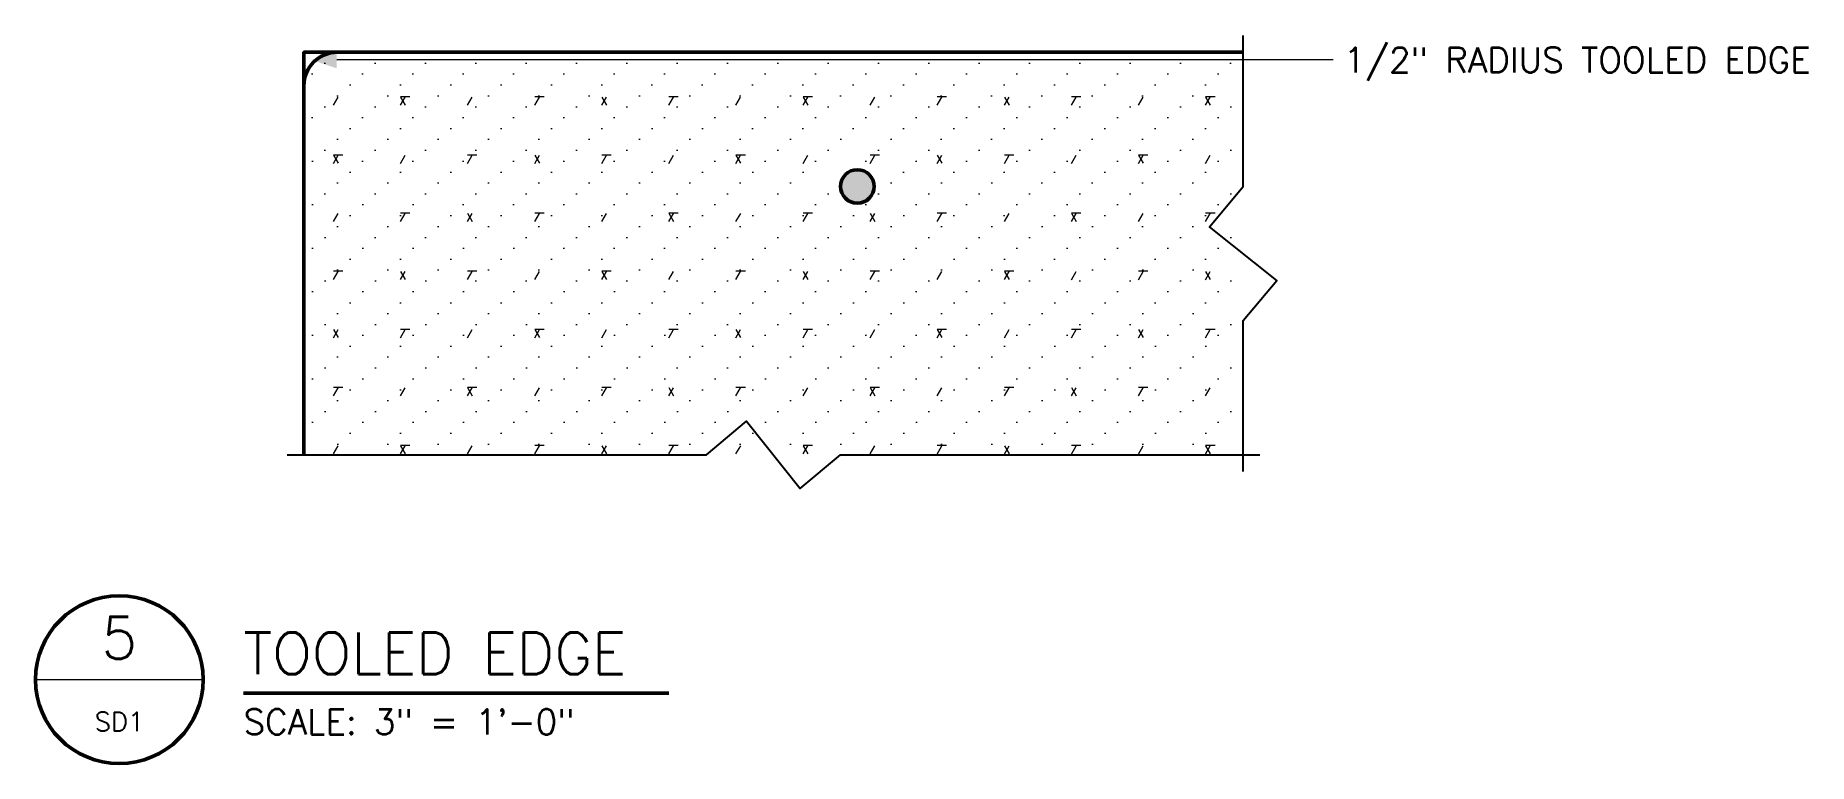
# Model space of a CAD drawing. Header units: inches. Extents: x 96 to 122.4, y -10.6 to 0.2.
import ezdxf
from ezdxf.enums import TextEntityAlignment as Align

# ---------------------------------------------------------------- set-up
doc = ezdxf.new("R2010")
doc.units = ezdxf.units.IN
doc.header["$MEASUREMENT"] = 0
for name, color, linetype, lineweight in [('S-ANNO-NOTE', 7, 'CONTINUOUS', 18), ('S-ANNO-TTLB', 7, 'CONTINUOUS', 50), ('S-DETL-BRKL', 7, 'CONTINUOUS', 25), ('S-DETL-CUT', 7, 'CONTINUOUS', 50), ('S-DETL-PATT', 7, 'CONTINUOUS', 9), ('S-DETL-REBR', 7, 'CONTINUOUS', 50)]:
    doc.layers.add(name, color=color, linetype=linetype, lineweight=lineweight)
doc.styles.add('KERF', font='romans.shx')

msp = doc.modelspace()

# ---------------------------------------------------------------- hatches: boundary and pattern name
at = {"layer": 'S-ANNO-NOTE', "lineweight": 50}
msp.add_hatch(color=256, dxfattribs=at).paths.add_polyline_path([(100.114513, -0.114513), (100.489513, -0.239513), (100.489513, 0.010487)])
at = {"layer": 'S-DETL-PATT', "lineweight": 9}
h = msp.add_hatch(dxfattribs=at)
h.set_pattern_fill('KERF-CONC', color=256, style=0)
h.set_pattern_definition([(0, (0, 0), (0.3748, 0.3244), [0, -0.75]), (0, (0.188, 0.16), (0.3748, 0.3244), [0, -0.75]), (60, (0.44, 0.08), (1, 0.866), [0.14, -1.86]), (180, (0.58, 0.2), (1, 0.866), [0.14, -1.86]), (300, (0.44, 0.2), (1, 0.866), [0.14, -1.86])])
h.paths.add_polyline_path([(114, 0), (100.5, 0), (100.37059, -0.017037), (100.25, -0.066987), (100.146447, -0.146447), (100.066987, -0.25), (100.017037, -0.37059), (100, -0.5), (100, -6), (114, -6)])
h.paths.add_polyline_path([(108.48097, -1.904329), (108.5, -2), (108.48097, -2.095671), (108.426777, -2.176777), (108.345671, -2.23097), (108.25, -2.25), (108.154329, -2.23097), (108.073223, -2.176777), (108.01903, -2.095671), (108, -2), (108.01903, -1.904329), (108.073223, -1.823223), (108.154329, -1.76903), (108.25, -1.75), (108.345671, -1.76903), (108.426777, -1.823223)], flags=0)
at = {"layer": 'S-DETL-REBR', "lineweight": 50}
msp.add_hatch(color=256, dxfattribs=at).paths.add_polyline_path([(108.5, -2, 1), (108, -2, 1)])

# ---------------------------------------------------------------- linework, layer by layer
at = {"layer": 'S-ANNO-NOTE', "lineweight": 18}
for points in [[(115.34, -0.114513), (114.84, -0.114513), (100.489513, -0.114513)], [(96, -9.35), (98.5, -9.35)]]:
    msp.add_lwpolyline(points, dxfattribs=at)
at = {"layer": 'S-ANNO-TTLB', "lineweight": 50}
msp.add_lwpolyline([(96, -9.35, 1), (98.5, -9.35, 1)], format="xyb", close=True, dxfattribs=at)
msp.add_lwpolyline([(99.1, -9.55), (105.439286, -9.55)], dxfattribs=at)
at = {"layer": 'S-DETL-BRKL', "lineweight": 25}
for points in [[(114, -6.25), (114, -4), (114.5, -3.4), (113.5, -2.6), (114, -2), (114, 0.25)], [(99.75, -6), (106, -6), (106.6, -5.5), (107.4, -6.5), (108, -6), (114.25, -6)]]:
    msp.add_lwpolyline(points, dxfattribs=at)
at = {"layer": 'S-DETL-CUT', "lineweight": 50}
msp.add_lwpolyline([(114, 0), (100, 0), (100, -6)], dxfattribs=at)
msp.add_lwpolyline([(100, -0.5, -0.414214), (100.5, 0)], format="xyb", dxfattribs=at)
at = {"layer": 'S-DETL-REBR', "lineweight": 50}
msp.add_lwpolyline([(108.5, -2, 1), (108, -2, 1)], format="xyb", close=True, dxfattribs=at)

# ---------------------------------------------------------------- texts
at = {"layer": 'S-ANNO-NOTE', "lineweight": 18, "style": 'KERF'}
msp.add_text('1/2" RADIUS TOOLED EDGE', height=0.375, dxfattribs=at).set_placement((115.5, -0.302013))
at = {"layer": 'S-ANNO-TTLB', "lineweight": 50, "style": 'KERF'}
msp.add_text('5', height=0.625, dxfattribs=at).set_placement((97.25, -8.725), align=Align.MIDDLE_CENTER)
msp.add_text('TOOLED EDGE', height=0.625, dxfattribs=at).set_placement((99.1, -9.27))
at = {"layer": 'S-ANNO-TTLB', "lineweight": 18, "style": 'KERF'}
msp.add_text('SD1', height=0.28125, dxfattribs=at).set_placement((97.25, -9.975), align=Align.MIDDLE_CENTER)
msp.add_text('SCALE: 3" = 1\'-0"', height=0.375, dxfattribs=at).set_placement((99.1, -10.165))

doc.saveas('drawing.dxf')
